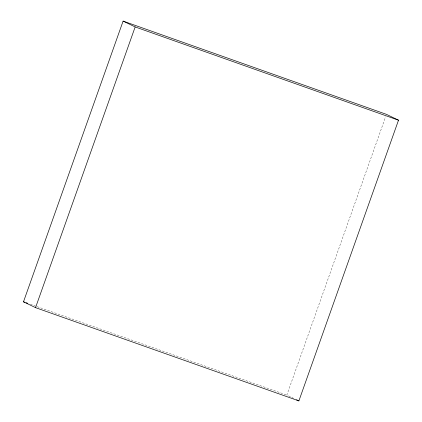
<?xml version="1.0" encoding="UTF-8"?>
<svg xmlns="http://www.w3.org/2000/svg" width="422" height="422" viewBox="0 0 422 422"><rect width="100%" height="100%" fill="white"/><g stroke="black" fill="none" stroke-linecap="round" stroke-linejoin="round"><path stroke-width="0.32" stroke-dasharray="2.11 1.58" d="M293.728 398.4L286.839 395.061L385.576 116.841M30.321 304.22L36.529 306.419M37.152 306.641L286.839 395.061"/><path stroke-width="0.63" d="M23.49 301.804L123.108 21.1L386.457 114.357L398.51 120.196L298.892 400.9L35.543 307.643L23.49 301.804L24.729 302.242M35.543 307.643L135.161 26.939L123.108 21.1M135.161 26.939L398.51 120.196M25.974 302.685L27.836 303.344M296.597 399.787L298.892 400.9"/></g></svg>
